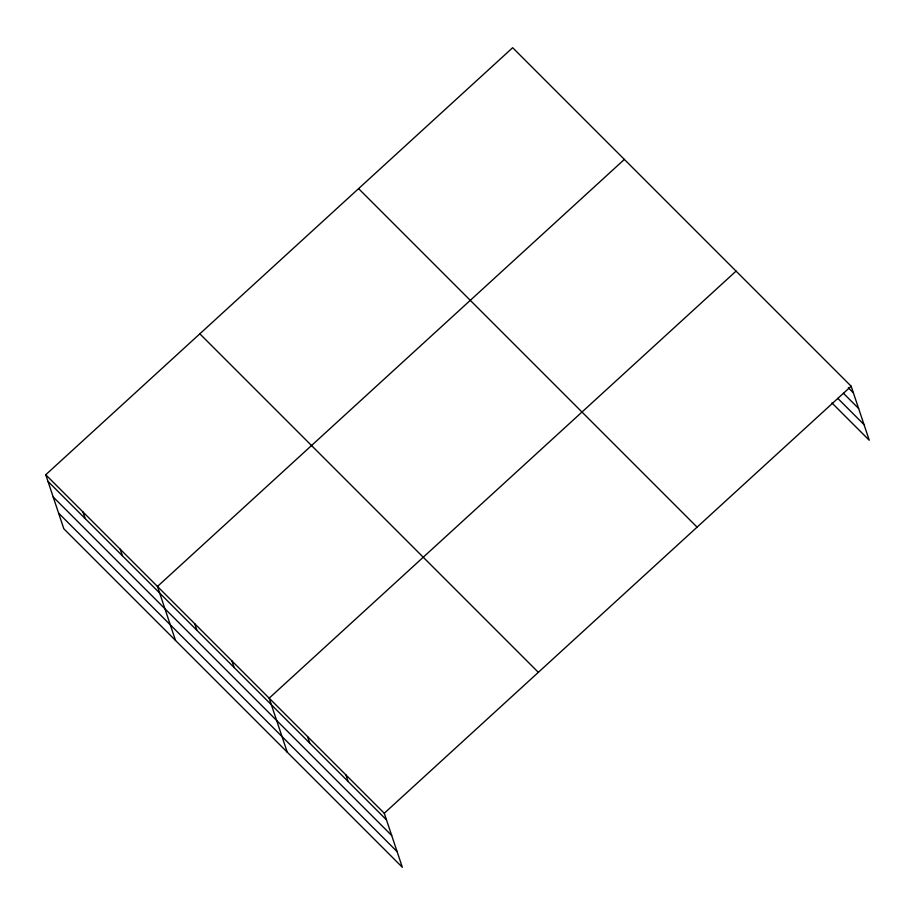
<?xml version="1.0" encoding="UTF-8"?>
<svg xmlns="http://www.w3.org/2000/svg" width="915" height="915" viewBox="0 0 915 915"><rect width="100%" height="100%" fill="white"/><g stroke="black" fill="none" stroke-linecap="round" stroke-linejoin="round"><path stroke-width="1.37" d="M45.75 474.748L384.266 813.263L402.337 867.294L63.833 528.79L45.75 474.748L512.663 47.706L851.167 386.21L869.25 440.252L831.895 402.897M624.362 159.416L157.46 586.458L175.543 640.5M736.072 271.115L269.17 698.168L287.253 752.21M384.266 813.263L851.167 386.21M848.331 387.766L853.375 392.821M843.47 393.324L858.613 408.467M837.763 398.345L864.012 424.594M358.577 188.627L697.093 527.143M199.825 333.826L538.34 672.331M47.957 481.359L386.473 819.863M53.196 497.005L391.712 835.521M58.594 513.132L397.11 851.648M345.893 774.891L348.112 781.501M307.531 736.529L309.739 743.14M231.93 660.927L234.137 667.538M194.701 623.698L196.908 630.298M120.22 549.217L122.438 555.828M82.991 511.988L85.198 518.588"/></g></svg>
